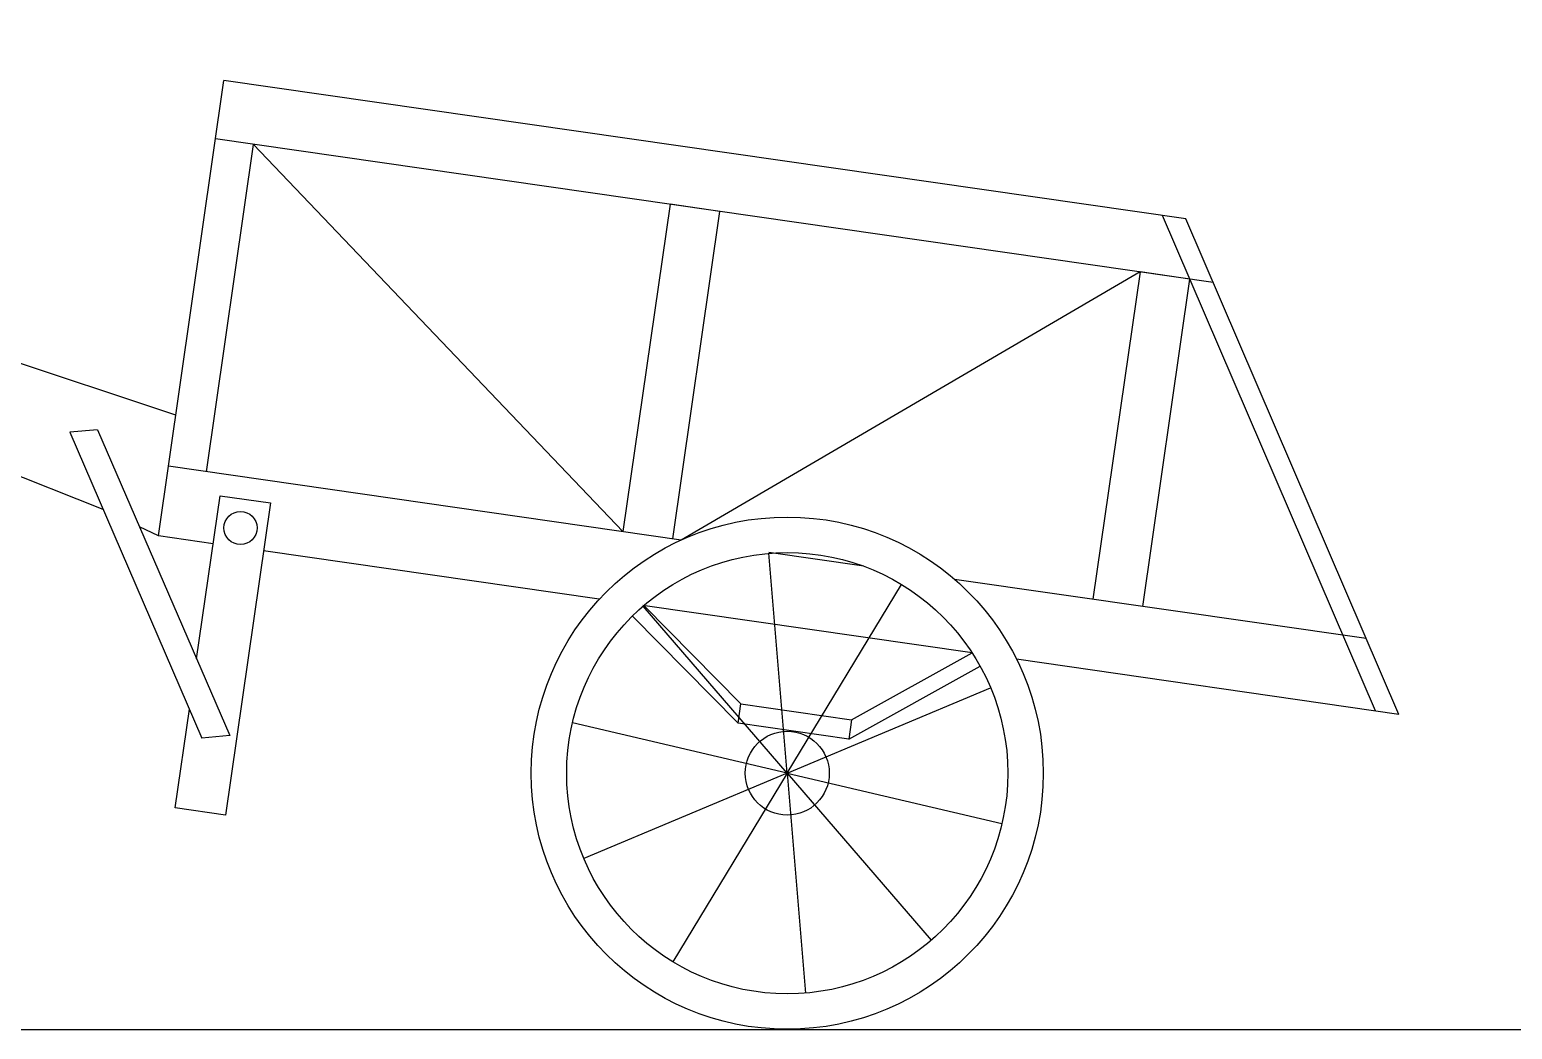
# Model space of a CAD drawing. Header units: millimetres. Extents: x -346728 to 1320345, y -537202 to -385966.
# Drawn here: x 677047 to 682196, y -511800 to -508330 of the extents above; entities that cross this region are included whole.
import ezdxf

# ---------------------------------------------------------------- set-up
doc = ezdxf.new("R2010")
doc.units = ezdxf.units.MM
doc.header["$LTSCALE"] = 100
doc.layers.add('3', color=3, linetype='Continuous')
doc.layers.add('manh', color=4, linetype='Continuous')

msp = doc.modelspace()

# ---------------------------------------------------------------- linework, layer by layer
at = {"layer": '3'}
for p, q in [((677554.1, -509668.2, -881.1), (673534.1, -508329.8, -881.1)), ((677301.7, -509994.9, -881.1), (673407, -508448.4, -881.1)), ((677493.9, -510086.7, -881.1), (677721.3, -508505.7, -881.1)), ((681062, -508986.3, -881.1), (677721.3, -508505.7, -881.1)), ((681157.1, -509207.4, -881.1), (677692.1, -508708.9, -881.1)), ((677660.7, -509864.1, -881.1), (677824.2, -508727.9, -881.1)), ((679107.1, -510072.2, -881.1), (677824.2, -508727.9, -881.1)), ((679270.6, -508936, -881.1), (679107.1, -510072.2, -881.1)), ((679443.7, -508960.9, -881.1), (679270.6, -508936, -881.1)), ((679280.2, -510097.1, -881.1), (679443.7, -508960.9, -881.1)), ((681720.3, -510694.8, -881.1), (680980.7, -508974.6, -881.1)), ((681801.6, -510706.5, -881.1), (681062, -508986.3, -881.1)), ((680902.7, -509170.8, -881.1), (679309.8, -510101.3, -881.1)), ((680902.7, -509170.8, -881.1), (680739.2, -510307, -881.1)), ((681075.8, -509195.7, -881.1), (680902.7, -509170.8, -881.1)), ((680912.3, -510331.9, -881.1), (681075.8, -509195.7, -881.1)), ((677282.6, -509718.4, -881.1), (677185.9, -509727.3, -881.1)), ((677185.9, -509727.3, -881.1), (677645.1, -510789.1, -881.1)), ((677282.6, -509718.4, -881.1), (677741.8, -510780.2, -881.1)), ((679309.8, -510101.3, -881.1), (677528.6, -509845.1, -881.1)), ((677626.6, -510513.9, -881.1), (677708.1, -509947.6, -881.1)), ((677708.1, -509947.6, -881.1), (677882.9, -509972.8, -881.1)), ((677882.9, -509972.8, -881.1), (677727, -511056.1, -881.1)), ((677493.9, -510086.7, -881.1), (677428.4, -510055.4, -881.1)), ((677684.2, -510114.1, -881.1), (677493.9, -510086.7, -881.1)), ((679025, -510307, -881.1), (677859, -510139.2, -881.1)), ((679943.9, -510192.6, -881.1), (679613.8, -510145.1, -881.1)), ((679677.7, -510910.7, -881.1), (679614, -510147.5, -881.1)), ((679677.7, -510910.7, -881.1), (680074.8, -510255.8, -881.1)), ((681688.6, -510443.6, -881.1), (680259, -510237.9, -881.1)), ((680319.9, -510493.3, -881.1), (679175.7, -510328.7, -881.1)), ((679677.7, -510910.7, -881.1), (679177.5, -510330.7, -881.1)), ((679516.8, -510670.5, -881.1), (679180.5, -510329.4, -881.1)), ((679507.2, -510737.6, -881.1), (679140.7, -510365.9, -881.1)), ((679901, -510725.8, -881.1), (680319.9, -510493.3, -881.1)), ((681801.6, -510706.5, -881.1), (680474.2, -510515.5, -881.1)), ((679891.3, -510792.8, -881.1), (680347.7, -510539.6, -881.1)), ((679677.7, -510910.7, -881.1), (680383.9, -510614.2, -881.1)), ((679507.2, -510737.6, -881.1), (679516.8, -510670.5, -881.1)), ((679516.8, -510670.5, -881.1), (679901, -510725.8, -881.1)), ((677552.2, -511031, -881.1), (677601.5, -510688.4, -881.1)), ((679677.7, -510910.7, -881.1), (678932.1, -510735.5, -881.1)), ((679891.3, -510792.8, -881.1), (679507.2, -510737.6, -881.1)), ((679901, -510725.8, -881.1), (679891.3, -510792.8, -881.1)), ((677741.8, -510780.2, -881.1), (677645.1, -510789.1, -881.1)), ((679677.7, -510910.7, -881.1), (678971.5, -511207.3, -881.1)), ((679677.7, -510910.7, -881.1), (679280.7, -511565.7, -881.1)), ((679677.7, -510910.7, -881.1), (680178, -511490.7, -881.1)), ((679677.7, -510910.7, -881.1), (680423.3, -511085.9, -881.1)), ((679677.7, -510910.7, -881.1), (679741.5, -511674, -881.1)), ((677727, -511056.1, -881.1), (677552.2, -511031, -881.1))]:
    msp.add_line(p, q, dxfattribs=at)
for centre, radius in [((677779.1, -510059.5, -881.1), 57.5), ((679677.7, -510910.7, -881.1), 889.1), ((679677.7, -510910.7, -881.1), 765.9), ((679677.7, -510910.7, -881.1), 145.8)]:
    msp.add_circle(centre, radius, dxfattribs=at)
at = {"layer": 'manh', "color": 8}
msp.add_line((665733, -511799.9, -881.1), (687676.9, -511799.9, -881.1), dxfattribs=at)

doc.saveas('drawing.dxf')
